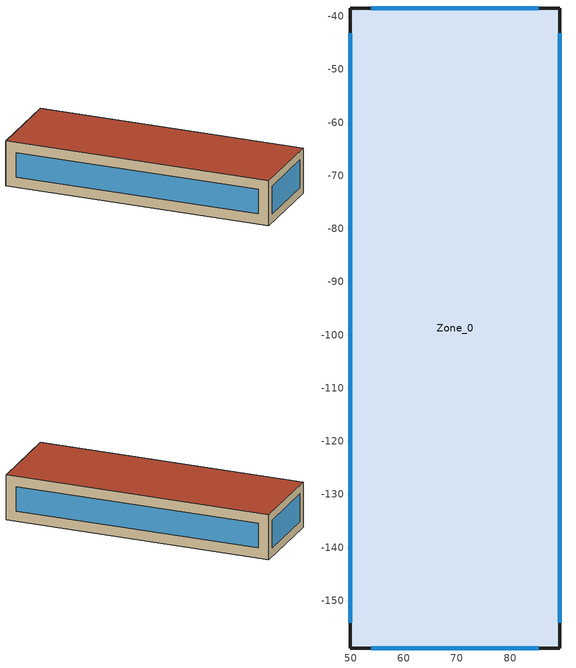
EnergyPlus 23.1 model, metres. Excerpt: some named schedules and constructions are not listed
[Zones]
Zone_0
 floor ground (Zone_0:f4UnderGroundSlabCF): 49.94,-158.91 49.94,-38.44 89.33,-38.44 89.33,-158.91 z0
 wall outside (90.1-2019 Residential CZ 0 Exterior Wall (Mass)): 49.94,-158.91 89.33,-158.91 89.33,-38.44 49.94,-38.44 49.94,-158.91 z0:20.66
 window (90.1-2019 Nonresidential CZ 0 Glazing (Operable)): 53.83,-158.91 85.44,-158.91 / 85.44,-38.44 53.83,-38.44 z3.89:16.77; 89.33,-154.19 89.33,-43.16 / 49.94,-43.16 49.94,-154.19 z4.72:15.93
 roof outside (90.1-2019 Residential CZ 0 Exterior Roof (Mass)): 49.94,-158.91 89.33,-158.91 89.33,-38.44 49.94,-38.44 z20.66
[EnergyManagementSystem:Sensor] Output:Variable Index Key=Environment
Name | Output:Variable
OutdoorTemp | Site Outdoor Air Drybulb Temperature
OutdoorRelHumid | Site Outdoor Air Relative Humidity
[ZoneHVAC:IdealLoadsAirSystem]
Zone_0 Ideal Loads Air: Maximum Heating Supply Air Temperature {C}=35; Minimum Cooling Supply Air Temperature {C}=12; Maximum Heating Supply Air Humidity Ratio {kgWater/kgDryAir}=0.01; Minimum Cooling Supply Air Humidity Ratio {kgWater/kgDryAir}=0.008; Heating Limit=LimitFlowRateAndCapacity; MaximumHeatingAirFlowRate [m3/s]=Autosize; MaximumSensibleHeatingCapacity [W]=Autosize; Cooling Limit=LimitFlowRateAndCapacity; MaximumCoolingAirFlowRate [m3/s]=Autosize; MaximumTotalCoolingCapacity [W]=Autosize; HeatingAvailabilitySchedule=Off; CoolingAvailabilitySchedule=CoolAvail_Zone_0; Dehumidification Control Type=Humidistat; Humidification Control Type=Humidistat; Design Specification Outdoor Air Object=Zone_0MinFreshAir; Demand Controlled Ventilation Type=OccupancySchedule; Outdoor Air Economizer Type=NoEconomizer; Heat Recovery Type=None; SensibleHeatRecoveryEffectiveness=0.7; LatentHeatRecoveryEffectiveness=0.65
[Schedule:Constant]
Off: Value=0
AllOn: Value=1
Zone_0Heating_SP_Sch: HeatingSetpoint=19
Zone_0Cooling_SP_Sch: CoolingSetpoint=26
[Schedule:Day:Hourly]
99ff32ae-1f16-4f90-8053-e07a5db5bced: Fraction, 1, 1, 1, 1, 1, 1, 0.8, 0.6, 0.4, 0.4, 0.4, 0.6, 0.8, 0.6, 0.4, 0.4, 0.6, 0.8, 0.8, 0.8, 0.8, 1, 1, 1
8587422e-7e7f-4d4a-8c01-4c8e5a38c3b1: Fraction, 0, 0, 0, 0, 0, 0, 1, 1, 1, 1, 1, 1, 1, 1, 1, 1, 1, 1, 1, 1, 1, 0, 0, 0
ffbc849f-fb9d-4a54-a57e-25fa7fa70d80: Fraction, 0.1, 0.1, 0.1, 0.1, 0.1, 0.1, 0.5, 1, 0.5, 0.5, 0.5, 1, 1, 0.5, 0.5, 0.5, 1, 1, 1, 1, 0.5, 0.5, 0.5, 0.1
455a12ca-b273-409e-a8c2-b0a68ba993f1: Fraction, 1, 1, 1, 1, 1, 1, 1, 1, 0, 0, 0, 0, 0, 1, 0, 0, 0, 0, 0, 0, 0, 0, 0, 0
1486bbff-a2a1-41b2-af85-ed49b32b3b61: Fraction, 1, 1, 1, 1, 1, 1, 1, 1, 0, 0, 0, 0, 0, 0, 0, 0, 0, 0, 0, 0, 0, 0, 0, 0
486119ac-3fff-443f-af73-eb23576078eb: Fraction, 1, 1, 1, 1, 1, 1, 1, 1, 0, 0, 0, 1, 1, 1, 1, 1, 0, 0, 0, 0, 0, 0, 0, 1
1dded6de-a649-4304-a433-ed26564f2148: Fraction, 1, 1, 1, 1, 1, 1, 1, 1, 0, 0, 0, 0, 0, 0, 0, 0, 0, 0, 0, 0, 0, 0, 0, 1
0b2e082c-10fa-4f36-8bc9-4e08802b379d: Fraction, 1, 1, 1, 1, 1, 1, 1, 1, 0, 0, 0, 0, 1, 1, 1, 0, 0, 0, 0, 0, 0, 0, 0, 0
d201182c-abc8-4a03-9a59-6381fc5b281e: Fraction, 1, 1, 1, 1, 1, 1, 1, 1, 0, 0, 0, 0, 0, 0, 0, 0, 0, 0, 0, 0, 0, 0, 1, 1
8777f3d1-e460-4900-a26b-a1a758f90ac6: Fraction, 1, 1, 1, 1, 1, 1, 1, 0, 0, 0, 0, 0, 1, 1, 1, 1, 0, 0, 0, 0, 0, 0, 0, 1
c73d1236-e5a5-4983-9c9c-a08be246c120: Fraction, 1, 1, 1, 1, 1, 1, 1, 1, 0, 0, 0, 0, 1, 1, 1, 1, 1, 0, 0, 0, 0, 0, 0, 0
a209bd9c-d238-4699-aac1-7faaf8a8ad99: Fraction, 1, 1, 1, 1, 1, 1, 1, 1, 0, 0, 0, 0, 1, 1, 1, 1, 1, 0, 0, 0, 0, 0, 0, 1
403317ee-7102-4b46-bfde-eaeaa39298b5: Fraction, 1, 1, 1, 1, 1, 0, 0, 0, 0, 0, 1, 1, 1, 1, 0, 0, 0, 0, 0, 0, 0, 0, 1, 1
42b6cde1-dc00-46fd-9318-fd9a31ba1779: Fraction, 1, 1, 1, 1, 1, 0, 0, 0, 0, 0, 0, 0, 0, 0, 0, 1, 1, 1, 1, 1, 1, 1, 1, 1
f73f9d83-1434-4184-8fe9-7f8b8e8ef5f1: Fraction, 1, 1, 1, 1, 1, 1, 1, 0, 0, 0, 0, 0, 0, 0, 0, 0, 0, 0, 0, 0, 0, 0, 1, 1
65158c11-a4a6-4ab8-93e1-3110f1f05750: Fraction, 1, 1, 1, 1, 1, 1, 1, 0, 0, 0, 0, 0, 0, 0, 0, 0, 0, 0, 0, 0, 0, 0, 0, 1
0399bd87-d95b-4e06-a1b0-0c04cad8e395: Fraction, 1, 1, 1, 1, 1, 1, 1, 1, 1, 1, 1, 0, 0, 0, 0, 0, 0, 0, 0, 0, 1, 1, 1, 1
89cec8c5-3e75-450c-ad48-1c5d348cc986: Fraction, 1, 1, 1, 1, 1, 1, 0, 0, 0, 0, 0, 0, 0, 0, 0, 0, 0, 0, 0, 0, 0, 1, 1, 1
6a9b3f6e-ff65-4ca0-a422-fce180433dd5: Fraction, 1, 1, 1, 1, 0, 0, 0, 0, 0, 0, 0, 0, 0, 0, 0, 0, 0, 0, 0, 0, 0, 1, 1, 1
22aba922-a600-4fc3-b270-850d64395d03: Fraction, 1, 1, 1, 1, 1, 1, 1, 1, 1, 1, 1, 1, 1, 1, 0, 0, 0, 0, 0, 0, 1, 1, 1, 1
5a2a9f0e-8117-4be1-9f29-f84518db6746: Fraction, 1, 1, 1, 1, 1, 1, 0, 0, 0, 0, 0, 0, 0, 0, 0, 0, 0, 0, 0, 0, 0, 0, 1, 1
429eae82-6feb-4094-90b2-2bfbe1ccedaf: Fraction, 0, 1, 1, 1, 1, 1, 1, 1, 0, 0, 0, 0, 0, 1, 0, 0, 0, 0, 1, 1, 1, 1, 1, 1
4c2ad60a-4448-4b0b-87da-08a53bc41038: Fraction, 1, 1, 1, 1, 1, 1, 0, 0, 0, 0, 0, 0, 1, 1, 0, 0, 1, 1, 1, 1, 1, 1, 1, 1
2a8d85a9-79f1-4f9e-a056-639d75f45d5f: Fraction, 1, 1, 1, 1, 1, 1, 1, 1, 0, 0, 0, 0, 0, 0, 0, 0, 0, 0, 0, 0, 0, 1, 1, 1
cdcf9690-bdcf-4a65-91cd-714d0604eed1: Fraction, 1, 1, 1, 0, 0, 0, 0, 0, 0, 0, 0, 0, 0, 0, 0, 0, 0, 0, 0, 0, 0, 0, 0, 0
7ab945d8-c621-4884-bf3c-8bedc43acf83: Fraction, 1, 1, 1, 1, 1, 1, 1, 1, 0, 0, 0, 0, 1, 1, 1, 1, 0, 0, 0, 0, 0, 0, 0, 0
12b2e997-bbd7-452d-89b8-ef3f7892e221: Fraction, 0, 0, 0, 0, 0, 0, 0, 0, 1, 1, 1, 1, 1, 1, 1, 1, 0, 0, 0, 0, 0, 0, 0, 0
0eb94143-f504-4aad-bd84-1a7ed2e990ea: Fraction, 0, 0, 0, 1, 1, 1, 1, 1, 0, 0, 0, 0, 0, 0, 0, 0, 0, 0, 0, 0, 0, 0, 0, 0
3a31881f-eaee-43d2-801f-d7eb907dd200: Fraction, 0, 0, 0, 1, 1, 1, 1, 1, 0, 0, 0, 0, 0, 1, 1, 1, 0, 0, 0, 0, 0, 0, 0, 0
1a5cf978-e00d-4870-a1fa-8590689730c3: Fraction, 0, 1, 1, 1, 1, 1, 1, 1, 0, 0, 0, 0, 0, 1, 1, 0, 0, 0, 0, 0, 0, 0, 0, 0
c5aadadc-e251-490a-830b-bd9e0c1aa833: Fraction, 0, 0, 0, 0, 1, 1, 1, 1, 0, 0, 0, 0, 0, 0, 0, 0, 0, 0, 0, 0, 0, 0, 0, 0
45dca612-cf8e-4267-a41a-c5ec75acf937: Fraction, 1, 1, 1, 1, 1, 1, 1, 1, 1, 0, 1, 1, 1, 1, 1, 1, 1, 0, 0, 1, 1, 1, 1, 1
aa1c9211-8e0c-4e5b-b7a4-33f80e4af27e: Fraction, 1, 1, 1, 1, 1, 1, 1, 1, 0, 0, 0, 1, 1, 1, 1, 1, 0, 1, 1, 1, 1, 1, 1, 1
bba146b0-0020-4cf5-8d6d-a4c35e68e596: Fraction, 0, 1, 1, 1, 1, 1, 1, 1, 0, 0, 0, 0, 1, 1, 1, 0, 0, 0, 0, 0, 0, 0, 0, 0
16834975-ff8d-434e-a0d5-3c3bf7c65e79: Fraction, 0, 0, 0, 0, 0, 0, 0, 0, 0, 0, 0, 0, 1, 0, 0, 0, 0, 0, 0, 0, 0, 0, 0, 0
749ae66b-015d-4a05-ab02-0a04da3b4b2a: Fraction, 0, 1, 1, 1, 1, 1, 1, 1, 0, 0, 0, 0, 0, 0, 0, 0, 0, 0, 0, 0, 0, 0, 0, 0
f789d73d-c1e6-4e41-9bc0-4c0efd23b9b3: Fraction, 0, 1, 0, 0, 1, 0, 0, 0, 0, 0, 0, 1, 1, 1, 1, 1, 1, 0, 0, 0, 0, 0, 0, 0
a32c6344-6100-43a9-bc14-ab83def51f1c: Fraction, 0, 0, 0, 0, 0, 0, 0, 0, 0, 0, 0, 0, 1, 0, 1, 0, 0, 0, 0, 0, 0, 0, 0, 0
c332fc25-7dbe-4442-a12c-ebeaae660a4d: Fraction, 0, 0, 0, 0, 0, 0, 0, 0, 0, 0, 0, 1, 0, 0, 1, 1, 0, 0, 0, 0, 0, 0, 0, 1
aafd0254-5afa-499a-b91a-3c4889c00722: Fraction, 0, 0, 0, 1, 1, 1, 1, 1, 0, 0, 0, 1, 1, 1, 1, 0, 0, 0, 0, 0, 0, 1, 1, 0
d5e35c0a-9c6c-4af9-a8d8-b365ef6ee808: Fraction, 0, 1, 1, 1, 1, 1, 1, 1, 0, 0, 0, 1, 1, 1, 1, 1, 0, 0, 1, 0, 0, 1, 1, 1
ea253728-1563-43f4-805a-f45b46851da1: Fraction, 1, 1, 1, 1, 1, 1, 1, 1, 0, 0, 0, 1, 1, 1, 1, 0, 0, 0, 0, 1, 0, 0, 1, 1
ce68d8e4-c303-48a4-8763-41c211cb283f: Fraction, 1, 1, 1, 1, 1, 1, 1, 1, 1, 1, 0, 0, 0, 0, 0, 0, 0, 0, 0, 1, 1, 1, 1, 1
b0476874-0e90-4e57-9388-002afc5962a4: Fraction, 1, 1, 1, 1, 1, 1, 1, 1, 0, 0, 0, 1, 1, 1, 1, 1, 1, 0, 1, 1, 1, 1, 1, 1
813219a7-9caa-45cf-93b8-d479f63ae0c2: Fraction, 1, 1, 0, 0, 1, 1, 0, 0, 0, 0, 0, 1, 0, 0, 1, 1, 0, 0, 0, 0, 0, 0, 0, 0
3b7e6235-ba43-4b8b-8a58-931c01783729: Fraction, 0, 1, 1, 0, 1, 1, 0, 0, 0, 0, 0, 1, 1, 1, 1, 1, 1, 0, 0, 0, 0, 0, 0, 0
afb30007-6e6b-4c29-8f43-837c831a1051: Fraction, 0, 0, 0, 0, 1, 1, 1, 1, 0, 0, 0, 1, 1, 1, 1, 1, 0, 0, 0, 0, 0, 0, 0, 0
a4cda32d-0b35-435a-8da5-f28bb0a37167: Fraction, 1, 1, 1, 1, 1, 1, 1, 1, 0, 0, 0, 1, 1, 1, 1, 1, 0, 0, 0, 0, 0, 0, 0, 0
1806d374-6bc7-4be4-b3df-fa8382e49afc: Fraction, 0, 0, 1, 1, 1, 1, 1, 0, 0, 0, 0, 1, 1, 1, 1, 1, 1, 0, 0, 0, 0, 0, 0, 0
7270ddf1-994e-49a8-94df-86359882dbcb: Fraction, 0, 0, 0, 0, 0, 0, 0, 0, 0, 0, 0, 0, 0, 1, 0, 0, 0, 0, 0, 0, 0, 0, 0, 0
3e9ef5b9-4875-41e3-a0ed-7ca5374d2ced: Fraction, 0, 0, 0, 0, 0, 0, 0, 0, 0, 0, 0, 1, 1, 1, 0, 0, 0, 0, 0, 0, 0, 0, 0, 0
53d33088-06bd-4359-a077-51a82977b0bd: Fraction, 0, 0, 0, 0, 0, 0, 0, 0, 0, 0, 0, 0, 1, 1, 1, 1, 0, 0, 0, 0, 0, 0, 0, 0
c6418ecf-1f22-4a82-9d7a-532c6ee44f31: Fraction, 0, 0, 0, 1, 1, 1, 1, 1, 0, 0, 0, 1, 1, 1, 1, 1, 0, 0, 0, 0, 0, 0, 0, 0
1bceac32-931f-4bd2-a64a-67640ab8a1df: Fraction, 1, 1, 1, 0, 1, 1, 1, 1, 0, 0, 0, 1, 1, 1, 1, 1, 1, 0, 0, 0, 0, 0, 0, 1
07d43600-5b58-46be-ac3f-97d20ce2e2eb: Fraction, 1, 1, 1, 1, 1, 1, 1, 1, 0, 0, 0, 1, 1, 1, 1, 1, 1, 0, 0, 0, 0, 0, 0, 1
fb5641dc-422a-4a9e-8f65-59b7bb1d7dad: Fraction, 1, 1, 1, 1, 0, 0, 0, 1, 0, 0, 1, 1, 1, 1, 1, 1, 1, 0, 0, 0, 0, 0, 0, 0
9fe80c32-bd1e-4f6a-aa0a-a9900c6db29e: Fraction, 1, 1, 1, 1, 0, 0, 0, 0, 0, 0, 0, 1, 1, 1, 1, 1, 1, 0, 0, 0, 0, 0, 0, 0
eb82fef8-ab18-43f1-850d-3a18412114e3: Fraction, 0, 0, 0, 0, 0, 0, 0, 0, 0, 0, 0, 1, 1, 1, 1, 1, 0, 0, 0, 0, 0, 1, 1, 1
f8ffc409-04db-4e73-abf6-4c579c92d73b: Fraction, 1, 1, 1, 1, 1, 1, 1, 1, 1, 1, 0, 0, 0, 0, 1, 1, 0, 0, 0, 1, 1, 0, 1, 0
395a1591-79c4-469d-b150-7101348bcd50: Fraction, 0, 1, 1, 1, 1, 1, 1, 1, 1, 1, 1, 1, 0, 1, 0, 1, 1, 1, 1, 1, 1, 1, 1, 1
a155ecd2-976d-479c-aaa3-e88ba5775e4b: Fraction, 1, 1, 1, 1, 1, 1, 1, 1, 0, 0, 0, 1, 0, 1, 1, 0, 0, 0, 0, 1, 0, 1, 1, 1
30ca7b3f-21cd-4d22-9e2e-1aa615cc2f2a: Fraction, 1, 1, 1, 1, 1, 1, 1, 1, 0, 0, 0, 1, 1, 1, 1, 1, 1, 1, 0, 0, 0, 0, 0, 0
99c22751-b6ed-471f-b4d1-e56486058850: Fraction, 1, 0, 1, 1, 1, 0, 1, 1, 0, 0, 0, 1, 1, 1, 1, 1, 1, 0, 0, 0, 0, 0, 0, 0
0f7f47eb-8936-4997-bb23-c76014389def: Fraction, 0, 0, 0, 0, 0, 1, 1, 0, 0, 0, 0, 0, 1, 1, 1, 1, 0, 0, 0, 0, 1, 1, 1, 0
68f7d3e5-84fe-4fb4-99e8-07e4406cc713: Fraction, 0, 1, 0, 1, 1, 1, 1, 1, 0, 0, 0, 1, 1, 1, 1, 1, 1, 0, 0, 0, 0, 0, 0, 0
2b695f84-c827-47c3-a303-24a876ca6a59: Fraction, 0, 1, 1, 1, 1, 1, 0, 1, 0, 0, 0, 1, 1, 1, 1, 1, 1, 1, 0, 0, 0, 0, 0, 0
d8413259-6fdb-4e6d-8bac-9a02a7210625: Fraction, 0, 0, 0, 1, 1, 1, 1, 1, 0, 0, 0, 1, 1, 1, 1, 1, 1, 1, 0, 0, 0, 0, 0, 0
8017fb82-ac22-4127-ae0f-9baef5d23585: Fraction, 0, 0, 0, 0, 1, 1, 1, 1, 0, 0, 0, 1, 1, 1, 1, 1, 1, 1, 0, 0, 0, 0, 0, 0
1ccc28c2-4f75-4c4d-bf28-971b774cd19c: Fraction, 0, 0, 1, 1, 1, 1, 1, 1, 0, 0, 0, 1, 1, 1, 1, 1, 0, 1, 1, 1, 0, 1, 1, 1
4e0ed08a-a1a3-4077-9542-8381a7c0bdf1: Fraction, 0, 0, 0, 0, 1, 1, 1, 1, 0, 0, 1, 1, 1, 1, 1, 1, 1, 0, 0, 0, 0, 0, 0, 0
735353e9-29e6-4fce-9bbf-82930069a615: Fraction, 0, 0, 0, 0, 0, 1, 0, 0, 0, 1, 1, 1, 1, 1, 1, 1, 1, 1, 0, 0, 0, 0, 0, 0
77d68afb-b2c6-4520-bf2f-befdf5871c56: Fraction, 0, 0, 0, 1, 1, 1, 1, 0, 0, 0, 0, 1, 1, 1, 1, 1, 1, 1, 0, 0, 0, 0, 0, 0
8452156b-860f-41c4-a68e-2707e33a86de: Fraction, 1, 1, 1, 0, 1, 0, 1, 1, 0, 0, 0, 0, 1, 1, 1, 1, 1, 0, 0, 0, 0, 0, 0, 0
62928a6a-3e8f-4fc5-8a4c-7e3932a33e17: Fraction, 0, 0, 1, 1, 1, 1, 1, 1, 0, 1, 1, 1, 1, 1, 0, 1, 0, 0, 0, 1, 0, 0, 1, 1
75077a19-d8b9-4a07-beab-b37a90b0ee29: Fraction, 1, 1, 1, 1, 1, 1, 0, 1, 0, 1, 1, 1, 1, 1, 1, 1, 1, 1, 0, 0, 0, 0, 0, 0
19f0f669-dd22-4973-921d-d20c400f3a7d: Fraction, 0, 1, 1, 1, 1, 1, 0, 1, 0, 0, 0, 1, 1, 1, 0, 0, 0, 0, 0, 0, 0, 0, 0, 1
4edcb27d-4e63-4348-8a4b-4b29ec40e2b4: Fraction, 1, 1, 1, 1, 1, 1, 1, 1, 0, 1, 1, 1, 1, 1, 1, 0, 1, 0, 0, 1, 1, 1, 1, 1
d6228277-dc3f-481c-951f-d7543bcd26d0: Fraction, 1, 1, 1, 1, 1, 1, 1, 0, 0, 0, 0, 0, 1, 1, 1, 1, 0, 0, 0, 0, 0, 0, 1, 0
98575a93-3646-43b5-8416-71702d5b6422: Fraction, 0, 0, 1, 1, 1, 1, 1, 1, 0, 1, 1, 1, 1, 1, 1, 1, 1, 1, 1, 0, 0, 0, 0, 0
137e5cf2-aff4-421d-b80b-1c86551ed4f3: Fraction, 1, 1, 1, 1, 1, 1, 1, 1, 0, 0, 1, 1, 1, 0, 0, 0, 0, 0, 0, 1, 0, 1, 1, 1
00381f62-f6ed-4470-a2a0-83d08f4978df: Fraction, 1, 1, 1, 1, 1, 1, 1, 1, 0, 0, 0, 1, 1, 1, 1, 1, 0, 0, 0, 0, 0, 1, 1, 1
67c4298b-1a3b-4959-86cf-9e342bf89127: Fraction, 1, 1, 1, 1, 1, 1, 1, 1, 0, 1, 1, 0, 1, 1, 1, 0, 0, 0, 0, 1, 1, 1, 1, 1
fa0c426f-ba7d-43cc-90c2-0a39cd295ee5: Fraction, 1, 1, 1, 1, 1, 1, 1, 1, 0, 0, 1, 1, 1, 1, 1, 1, 1, 1, 0, 0, 0, 0, 0, 0
0b0031e1-0ec9-4073-b891-f8db40de0e10: Fraction, 0, 1, 1, 0, 1, 1, 1, 1, 0, 1, 1, 1, 1, 1, 1, 1, 0, 1, 1, 1, 1, 1, 1, 1
7a259310-85ef-45eb-b1be-9c0fe11d1c95: Fraction, 1, 1, 0, 1, 1, 1, 1, 1, 0, 0, 1, 1, 1, 0, 0, 0, 1, 1, 0, 1, 1, 1, 1, 1
a38a1d0c-8c1c-43ba-900d-d532b59c2886: Fraction, 1, 1, 1, 1, 1, 1, 1, 1, 0, 0, 1, 1, 1, 1, 1, 0, 1, 1, 1, 1, 1, 1, 1, 1
d43e7b09-d9c5-40f8-9a0c-622950cc8731: Fraction, 1, 1, 1, 1, 1, 1, 1, 1, 1, 0, 1, 1, 1, 1, 1, 0, 1, 0, 0, 1, 1, 1, 1, 1
5e5f1a80-0a24-479a-af57-1a0865b45a73: Fraction, 1, 1, 1, 1, 1, 1, 1, 1, 1, 1, 1, 1, 1, 1, 0, 0, 0, 0, 0, 0, 0, 1, 1, 1
b1307bf5-0488-4447-b02a-f42b5771dde9: Fraction, 1, 1, 1, 1, 0, 0, 0, 0, 0, 0, 1, 1, 1, 1, 1, 1, 1, 0, 0, 0, 0, 0, 0, 0
59eb8b70-c920-4436-8779-8247dd836b5a: Fraction, 0, 1, 1, 1, 1, 1, 1, 1, 0, 0, 0, 1, 1, 1, 1, 1, 1, 1, 0, 0, 0, 0, 0, 0
c3a29fa8-8d84-4a57-bc82-e13a3d18c48d: Fraction, 0, 1, 0, 0, 1, 0, 1, 0, 0, 0, 1, 1, 1, 1, 1, 1, 1, 0, 0, 0, 0, 0, 0, 0
71215e0b-da4b-4ebc-8a6c-10c634a4beb0: Fraction, 0, 1, 1, 1, 1, 1, 1, 1, 0, 1, 1, 1, 1, 1, 1, 1, 1, 1, 0, 0, 0, 0, 0, 0
ffa033b8-a440-4b02-bb61-343ca4e983ba: Fraction, 0, 0, 0, 0, 1, 0, 0, 0, 0, 1, 1, 1, 1, 1, 1, 1, 1, 1, 1, 0, 0, 0, 0, 0
83c5c758-6b4f-4ea6-8ec5-72539c6141b7: Fraction, 0, 0, 0, 0, 1, 1, 0, 1, 0, 0, 1, 1, 0, 1, 1, 1, 1, 1, 1, 1, 1, 1, 1, 1
7044c42f-10df-4d5a-9426-687b5067c90e: Fraction, 1, 1, 1, 1, 1, 1, 1, 1, 0, 0, 0, 1, 1, 1, 1, 1, 1, 0, 0, 0, 0, 0, 0, 0
7f311a73-5486-4fbc-8d01-cee5ec9999ca: Fraction, 0, 1, 1, 1, 1, 1, 1, 1, 0, 0, 1, 1, 1, 0, 0, 0, 0, 0, 0, 0, 0, 0, 0, 1
f28e27bf-ca9f-4e26-bd48-1d6524e305b4: Fraction, 1, 1, 1, 1, 1, 1, 1, 1, 0, 0, 1, 1, 1, 1, 1, 1, 1, 0, 1, 0, 0, 0, 0, 0
c2b3cf4f-7c48-4fc3-8f09-ab3fce7eb338: Fraction, 0, 0, 0, 0, 1, 1, 0, 0, 0, 0, 1, 1, 0, 0, 0, 1, 1, 0, 0, 1, 1, 1, 1, 1
0940fd68-948b-45d8-b383-3599fbfa8819: Fraction, 1, 1, 1, 1, 1, 1, 1, 1, 0, 0, 0, 1, 1, 1, 1, 0, 0, 1, 1, 1, 1, 1, 1, 1
35a1ebe7-355d-40b5-916d-b91991b15638: Fraction, 1, 1, 1, 1, 1, 1, 1, 1, 0, 0, 0, 1, 1, 1, 1, 0, 1, 1, 0, 0, 0, 0, 0, 0
c3201911-dfa7-403e-a48d-650a39e329b6: Fraction, 0, 0, 0, 0, 1, 0, 0, 0, 0, 1, 0, 1, 1, 1, 0, 1, 1, 1, 1, 1, 1, 1, 1, 1
eb387a05-500b-4067-84ca-ec3d8808dfa7: Fraction, 1, 1, 1, 1, 1, 1, 1, 1, 1, 0, 0, 1, 1, 1, 1, 1, 0, 0, 0, 0, 0, 0, 0, 0
adeba3d6-bb6b-4bc8-9925-a2c669ee9947: Fraction, 1, 1, 1, 1, 1, 1, 1, 1, 0, 1, 1, 1, 1, 1, 1, 0, 0, 0, 0, 0, 0, 0, 0, 0
9e58cfcb-e567-49b5-a187-8cad63b2ce4b: Fraction, 1, 1, 1, 0, 1, 1, 0, 1, 0, 0, 0, 1, 1, 1, 0, 0, 0, 0, 0, 0, 0, 0, 0, 0
377c038e-24f1-439c-b9f3-25188c3590b5: Fraction, 0, 0, 0, 0, 0, 0, 0, 0, 1, 1, 1, 1, 1, 1, 1, 1, 1, 1, 1, 0, 0, 0, 0, 0
dc4c5343-8e69-4662-bd4c-df61ab238412: Fraction, 0, 0, 0, 0, 1, 0, 1, 1, 1, 1, 1, 1, 1, 1, 1, 1, 1, 1, 0, 0, 0, 0, 0, 0
3e799a07-13d9-40b7-b1c2-f55a659da96e: Fraction, 0, 0, 0, 0, 0, 1, 1, 1, 1, 1, 1, 1, 1, 1, 1, 1, 1, 1, 1, 0, 0, 0, 0, 0
415ee87f-372d-4caf-9263-2cc303ba41ec: Fraction, 0, 0, 0, 0, 1, 0, 1, 0, 0, 1, 1, 1, 1, 1, 1, 1, 1, 1, 1, 0, 0, 0, 0, 0
723c6336-d5db-4c3f-869d-daf991459667: Fraction, 0, 0, 0, 0, 1, 1, 1, 1, 0, 1, 1, 1, 1, 1, 1, 1, 1, 1, 1, 0, 0, 0, 0, 0
454d97e8-7c56-41c7-8a02-69bab4fcaa23: Fraction, 0, 0, 0, 0, 0, 0, 0, 0, 1, 1, 1, 1, 1, 1, 0, 0, 0, 0, 0, 1, 0, 0, 0, 0
1cf5056c-e220-47f0-b5ed-80bf1f12c1c0: Fraction, 0, 1, 0, 0, 1, 0, 1, 1, 0, 1, 1, 1, 1, 0, 1, 0, 0, 0, 0, 0, 0, 0, 0, 1
b4a860e5-1cd5-4a9b-8841-26dc125cd262: Fraction, 1, 0, 1, 1, 1, 1, 1, 0, 0, 1, 1, 1, 0, 0, 1, 1, 1, 0, 0, 0, 0, 0, 0, 0
cc8e0ce8-b00b-4163-a5e3-5fd762ce27a9: Fraction, 1, 1, 0, 1, 1, 1, 1, 1, 0, 1, 1, 1, 1, 1, 1, 0, 0, 0, 0, 0, 0, 0, 0, 0
4cf91c81-5f1d-47b4-b686-28c13a2a6af5: Fraction, 0, 1, 1, 1, 1, 1, 1, 1, 0, 1, 1, 1, 0, 1, 1, 1, 0, 1, 0, 1, 1, 0, 1, 0
3e51ecb0-56f7-4cd8-b2a3-a7c2970129ef: Fraction, 1, 1, 1, 1, 1, 1, 1, 1, 0, 0, 0, 0, 1, 0, 0, 0, 0, 0, 0, 0, 0, 0, 1, 0
02ec7154-1059-4e9f-b11d-e8ea6f709b38: Fraction, 1, 1, 0, 1, 1, 1, 1, 1, 0, 1, 1, 1, 1, 1, 1, 1, 1, 1, 0, 0, 0, 0, 0, 0
a31e29cc-bd67-441c-8068-832d688f97c0: Fraction, 0, 0, 0, 0, 0, 0, 0, 0, 0, 1, 1, 0, 0, 1, 1, 0, 0, 0, 0, 0, 0, 1, 1, 1
4ca90fc5-d80e-4c35-9a55-79009780fd5f: Fraction, 1, 1, 1, 1, 1, 1, 0, 0, 0, 0, 1, 1, 1, 1, 1, 1, 1, 1, 0, 0, 0, 0, 0, 0
1fb692b5-a586-4676-98db-8f9d8f1acc78: Fraction, 0, 0, 0, 0, 0, 0, 0, 0, 0, 0, 1, 1, 1, 1, 1, 1, 1, 1, 0, 0, 0, 0, 0, 0
5d51e478-521f-45dd-825b-36a468007569: Fraction, 0, 0, 0, 1, 1, 1, 0, 0, 0, 0, 0, 0, 1, 1, 0, 0, 1, 1, 0, 0, 0, 1, 1, 1
39056bcf-82ad-4f20-a75e-9d1559321378: Fraction, 1, 1, 1, 1, 1, 1, 1, 1, 0, 1, 1, 1, 0, 0, 0, 0, 0, 0, 0, 0, 0, 0, 0, 1
e758690c-228e-4b9e-8a2c-5955f28a96fa: Fraction, 1, 1, 1, 1, 1, 1, 1, 1, 1, 0, 0, 0, 1, 1, 1, 1, 0, 0, 0, 0, 0, 0, 1, 1
9184df1f-d0a3-4e96-bb2c-6c06a14dc375: Fraction, 1, 1, 1, 1, 1, 1, 1, 1, 0, 0, 1, 1, 1, 1, 1, 1, 1, 0, 0, 0, 0, 0, 0, 0
c3667284-4fbf-47a5-a204-7ea3d29a0596: Fraction, 1, 1, 1, 1, 1, 1, 1, 1, 0, 0, 1, 1, 1, 1, 0, 0, 1, 1, 1, 1, 1, 1, 1, 1
cb503933-631a-4209-9d9c-f9e527b468b8: Fraction, 1, 1, 1, 1, 1, 1, 1, 1, 0, 0, 1, 1, 1, 1, 0, 0, 0, 1, 1, 1, 1, 1, 1, 1
a1172f24-f290-47cc-baf0-27d81389651f: Fraction, 0, 0, 0, 0, 1, 1, 1, 1, 0, 0, 0, 0, 0, 0, 0, 0, 0, 0, 0, 0, 0, 0, 1, 1
a254f2ea-ad1b-4805-8d2a-07f1b8ce629f: Fraction, 1, 1, 1, 1, 1, 1, 1, 1, 1, 1, 1, 1, 1, 1, 1, 1, 1, 1, 1, 0, 0, 0, 0, 0
0dd2c8a8-209a-44cc-b413-c714521f74a6: Fraction, 0, 0, 0, 0, 0, 0, 0, 0, 0, 0, 1, 1, 1, 1, 1, 0, 0, 0, 0, 0, 0, 1, 1, 1
f4469199-cf15-4756-9a0a-e5e5650d0dd2: Fraction, 1, 1, 1, 1, 1, 1, 1, 1, 1, 0, 0, 0, 1, 1, 1, 1, 1, 0, 0, 0, 0, 0, 0, 0
d1c59372-1344-4163-8689-6e3a6ec75c17: Fraction, 0, 1, 0, 0, 0, 1, 1, 1, 0, 0, 1, 1, 1, 0, 0, 0, 0, 0, 0, 0, 0, 0, 0, 0
e9eb0222-ea51-4018-8b71-1dc3751243a1: Fraction, 1, 1, 1, 1, 1, 1, 1, 1, 1, 0, 0, 0, 0, 0, 0, 0, 1, 1, 0, 0, 0, 0, 0, 0
14cc5e00-7c07-44d5-92c0-0de0a040bab2: Fraction, 0, 0, 0, 1, 1, 0, 0, 0, 0, 1, 1, 1, 0, 0, 0, 0, 0, 0, 0, 0, 0, 0, 0, 0
27fce83e-c8b9-457e-bb2a-8bbef23a9756: Fraction, 0, 0, 0, 0, 0, 0, 0, 0, 0, 1, 1, 1, 0, 0, 0, 0, 0, 0, 0, 0, 1, 1, 1, 1
45a9de25-0738-4919-bb3e-367206b723e9: Fraction, 1, 1, 1, 1, 1, 1, 1, 1, 0, 0, 1, 1, 1, 1, 1, 1, 1, 1, 1, 0, 0, 0, 0, 0
ce8e6434-effc-4357-ba36-4ee97a83ca42: Fraction, 0, 1, 1, 1, 1, 1, 0, 0, 0, 1, 1, 1, 1, 1, 1, 1, 1, 0, 0, 0, 0, 0, 0, 0
40e42c15-99f2-4060-8c0c-8278bfe7199a: Fraction, 0, 1, 1, 1, 1, 1, 1, 1, 1, 0, 0, 1, 1, 1, 1, 1, 0, 0, 0, 0, 0, 0, 0, 0
aa637ade-aa52-4fea-9c3c-c731ab015d10: Fraction, 0, 0, 0, 0, 0, 0, 0, 0, 0, 0, 0, 0, 1, 1, 1, 1, 0, 0, 0, 0, 0, 0, 0, 1
facd0bf3-62bd-4342-904f-d5e65307d4d2: Fraction, 0, 0, 0, 0, 0, 0, 0, 0, 0, 0, 0, 0, 1, 1, 1, 1, 1, 1, 0, 0, 0, 0, 0, 0
c50c4877-eb73-43ca-b769-468d40f082ec: Fraction, 0, 0, 1, 1, 1, 1, 1, 1, 0, 0, 0, 0, 0, 0, 0, 0, 0, 0, 0, 0, 0, 0, 0, 0
52fc2652-557d-4a91-bf5b-df27804ed779: Fraction, 0, 0, 0, 0, 0, 0, 0, 0, 0, 0, 0, 0, 0, 0, 0, 0, 0, 0, 0, 0, 0, 0, 1, 1
164d280a-bfb5-4eaf-a700-ea509c03e461: Fraction, 0, 0, 0, 1, 1, 1, 1, 1, 1, 0, 0, 0, 0, 0, 0, 0, 1, 0, 0, 0, 0, 0, 0, 0
64aab013-ff79-4efb-b456-4ef31240be2c: Fraction, 0, 0, 0, 1, 1, 1, 1, 1, 0, 0, 1, 1, 1, 1, 1, 1, 1, 0, 0, 0, 0, 0, 0, 0
00fbf47d-161f-4ff3-a61a-2f6f9d8317df: Fraction, 0, 1, 1, 1, 1, 1, 1, 0, 0, 0, 1, 1, 1, 1, 1, 1, 1, 1, 0, 0, 0, 0, 0, 0
02a1d25e-c4a2-4cc1-aff8-66c2a625b93d: Fraction, 0, 0, 0, 0, 0, 0, 0, 0, 0, 1, 1, 1, 1, 1, 1, 1, 0, 0, 0, 0, 0, 0, 0, 0
4ce092c1-b926-4bc9-b97e-7e95aff3a5ac: Fraction, 0, 1, 1, 1, 1, 1, 1, 1, 1, 1, 1, 0, 1, 1, 1, 1, 1, 1, 0, 0, 0, 0, 0, 0
4cede739-aefa-483c-a8c3-85b6eb33c21e: Fraction, 0, 1, 0, 1, 0, 0, 0, 1, 0, 0, 1, 1, 1, 1, 1, 1, 1, 1, 1, 0, 1, 1, 0, 0
c561b0a0-0b29-4fb7-8041-bce2c6dfe161: Fraction, 0, 0, 0, 0, 0, 0, 0, 0, 0, 0, 1, 1, 1, 1, 1, 1, 1, 1, 1, 1, 0, 0, 0, 0
5ee8cce2-e910-49ea-ac2f-6abf00116c65: Fraction, 0, 0, 0, 0, 0, 0, 0, 0, 1, 1, 1, 1, 1, 1, 1, 1, 1, 0, 0, 0, 0, 0, 0, 0
5c9642b5-7c08-49fc-b7b2-6adfbd386f2b: Fraction, 0, 0, 0, 0, 0, 0, 0, 0, 0, 0, 1, 0, 0, 1, 1, 1, 1, 1, 1, 0, 0, 0, 0, 0
8c1af040-6377-4941-96b1-ccc60d084671: Fraction, 0, 0, 0, 1, 1, 0, 0, 0, 0, 1, 1, 1, 1, 0, 0, 0, 0, 0, 0, 0, 0, 0, 1, 0
4b5c17d0-f038-4872-974f-aab651590fe6: Fraction, 0, 1, 1, 1, 1, 0, 1, 1, 0, 0, 0, 0, 1, 1, 1, 1, 1, 1, 1, 0, 0, 0, 0, 0
6ff59d5a-f598-4091-8999-a03ae9021c2f: Fraction, 0, 1, 0, 0, 1, 0, 1, 0, 0, 1, 1, 1, 1, 1, 1, 1, 1, 1, 1, 1, 0, 0, 0, 0
27856b23-4a00-49b5-91f9-6940ac61f1ee: Fraction, 0, 0, 0, 0, 0, 0, 0, 0, 0, 1, 1, 1, 1, 1, 1, 1, 1, 1, 1, 1, 1, 0, 0, 0
08a6b3db-3651-4a2f-9971-dccf6055bc21: Fraction, 0, 0, 0, 0, 0, 0, 0, 0, 1, 1, 1, 1, 1, 1, 1, 1, 1, 1, 1, 1, 1, 0, 0, 0
e5b3732c-ee25-4961-b584-38a6e30a3ab9: Fraction, 0, 0, 0, 0, 0, 0, 0, 1, 0, 1, 0, 0, 1, 1, 1, 0, 0, 1, 0, 0, 0, 0, 0, 0
c9af5300-4fe7-4087-914b-198d51e86c03: Fraction, 0, 0, 0, 1, 1, 1, 1, 0, 0, 0, 0, 1, 1, 1, 1, 1, 1, 0, 0, 0, 0, 0, 0, 0
7f3047f1-14d9-4339-b430-1e97ed8430b6: Fraction, 0, 1, 0, 0, 0, 0, 0, 0, 0, 1, 1, 1, 1, 1, 1, 1, 1, 1, 1, 0, 1, 0, 0, 0
e01d45b9-1a70-46e3-b1b2-f26dceca3281: Fraction, 0, 0, 0, 0, 0, 0, 0, 0, 0, 0, 0, 1, 1, 1, 1, 1, 1, 0, 1, 1, 1, 1, 1, 0
54d4642c-24c5-4f88-9160-9372a761e7c6: Fraction, 0, 1, 1, 0, 1, 0, 0, 1, 0, 0, 0, 1, 1, 1, 0, 0, 1, 0, 0, 1, 1, 1, 1, 0
564fea95-b599-4806-bcf1-fcf795ca9ffa: Fraction, 1, 1, 1, 1, 1, 1, 1, 1, 0, 0, 0, 1, 1, 1, 1, 1, 1, 1, 0, 0, 0, 0, 1, 1
74e9717b-b975-4e8d-887e-b098fb571008: Fraction, 0, 1, 0, 0, 1, 1, 1, 1, 0, 0, 1, 1, 1, 0, 0, 0, 0, 1, 0, 1, 1, 0, 1, 1
d60f2bb1-a1bb-49db-9f0b-7c75e1b9e7c2: Fraction, 1, 1, 1, 1, 0, 0, 0, 0, 0, 0, 0, 1, 1, 0, 1, 1, 1, 1, 1, 0, 0, 0, 0, 0
a5a025e7-ee43-4626-90ac-747019988915: Fraction, 0, 0, 0, 0, 1, 1, 1, 1, 1, 0, 1, 1, 1, 0, 1, 1, 1, 0, 0, 0, 0, 0, 0, 0
c4cf664f-2714-4304-9ac5-f46be3f16196: Fraction, 0, 1, 1, 1, 1, 1, 1, 1, 0, 0, 0, 1, 1, 1, 1, 1, 0, 0, 0, 0, 0, 0, 0, 0
02b9c874-c3c0-4ee6-9a1f-e6044483166b: Fraction, 0, 0, 0, 0, 0, 0, 0, 0, 0, 0, 0, 1, 1, 0, 1, 1, 1, 1, 0, 0, 0, 0, 0, 0
f1559696-c15e-4ced-aca3-3d9b50dc334e: Fraction, 0, 0, 0, 0, 0, 0, 0, 0, 0, 1, 0, 1, 1, 1, 1, 1, 1, 1, 0, 0, 0, 0, 0, 0
4f42a8cc-95a2-4ba0-87f0-761b840f8316: Fraction, 0, 0, 0, 0, 0, 0, 0, 0, 0, 0, 1, 1, 1, 0, 1, 1, 1, 1, 0, 0, 0, 0, 0, 0
a2fbd7ca-7b10-43ac-83f9-0014e6e703f8: Fraction, 0, 0, 0, 0, 0, 0, 1, 1, 1, 0, 1, 0, 0, 0, 0, 0, 0, 0, 0, 1, 0, 0, 0, 0
cfc456e8-27ec-47d8-ac1d-3ce9fc256217: Fraction, 1, 0, 0, 0, 1, 0, 0, 0, 0, 0, 1, 1, 0, 1, 1, 1, 1, 0, 0, 0, 0, 0, 0, 0
43bb2f32-4022-46ec-a369-712580e3148c: Fraction, 0, 0, 0, 0, 0, 0, 0, 0, 0, 1, 1, 1, 0, 0, 1, 1, 1, 1, 0, 0, 0, 0, 0, 0
7d8238c8-0b0c-410e-96b1-dec9e724a1d4: Fraction, 0, 0, 0, 0, 0, 0, 0, 0, 0, 1, 1, 1, 1, 1, 1, 1, 1, 1, 1, 0, 0, 0, 0, 0
63e50bac-70b9-4dba-9d10-3e0110cfc533: Fraction, 0, 0, 0, 0, 0, 0, 0, 0, 0, 1, 1, 1, 0, 0, 1, 1, 1, 0, 0, 0, 0, 0, 0, 0
6a42270a-d939-4f0a-969e-c1d590fa2631: Fraction, 0, 0, 0, 0, 1, 0, 0, 0, 0, 0, 1, 1, 1, 1, 1, 1, 1, 1, 0, 0, 0, 0, 1, 0
e7da29f1-61ca-4a75-8fe3-cbf76d4c18ba: Fraction, 0, 1, 1, 1, 1, 1, 1, 0, 0, 0, 1, 1, 1, 0, 0, 0, 0, 0, 1, 1, 1, 1, 1, 1
7b45474c-21e7-4676-ab9a-5eb4acad8285: Fraction, 1, 1, 1, 1, 1, 1, 0, 0, 0, 0, 1, 1, 1, 0, 1, 1, 1, 1, 0, 0, 0, 0, 0, 0
7807bcc1-5fdc-41cf-8bb6-e4b2c57eb8e3: Fraction, 0, 1, 1, 1, 1, 1, 1, 1, 0, 0, 0, 0, 0, 0, 1, 1, 0, 0, 0, 0, 0, 0, 0, 0
f9e3af22-28ca-4853-b738-3b07e05b6497: Fraction, 1, 0, 1, 1, 1, 1, 1, 1, 0, 0, 1, 1, 1, 1, 1, 1, 1, 1, 1, 1, 1, 1, 1, 1
a7d553f7-a75c-4b67-b69f-ceba7183b382: Fraction, 1, 1, 1, 1, 1, 1, 1, 1, 1, 1, 0, 0, 1, 0, 0, 0, 0, 0, 0, 0, 0, 0, 0, 1
b890058d-5a14-418c-b88d-0cf36c9f3dda: Fraction, 1, 1, 1, 1, 1, 1, 1, 1, 0, 0, 0, 0, 0, 0, 1, 1, 0, 0, 0, 0, 1, 0, 0, 1
2933ea28-f006-407b-962e-138419a7d50c: Fraction, 1, 1, 1, 1, 1, 1, 1, 1, 0, 0, 0, 0, 0, 0, 1, 1, 0, 0, 0, 0, 0, 0, 0, 0
b851472d-49e9-435a-88b2-a08ad6773002: Fraction, 0, 1, 0, 1, 1, 1, 1, 1, 0, 0, 0, 1, 1, 1, 0, 0, 0, 0, 0, 0, 0, 0, 0, 0
80b4aa37-6366-467f-9923-0c0482c00fbb: Fraction, 0, 1, 1, 1, 1, 1, 1, 1, 1, 0, 0, 1, 1, 1, 1, 1, 1, 0, 0, 0, 0, 0, 0, 0
832d67cd-638b-43bc-98d7-412d4b80e31a: Fraction, 0, 0, 0, 1, 1, 1, 1, 1, 0, 0, 0, 1, 1, 1, 1, 1, 1, 1, 1, 0, 0, 0, 0, 0
9ed78f98-14d2-4167-9b5d-624708ca073b: Fraction, 0, 0, 0, 1, 1, 1, 1, 1, 0, 0, 1, 1, 1, 0, 1, 1, 1, 0, 1, 1, 1, 1, 1, 1
8bc3d7cf-483d-4425-b4b6-37e77769ffe8: Fraction, 1, 0, 1, 1, 1, 1, 1, 1, 0, 0, 0, 0, 1, 0, 1, 0, 0, 0, 0, 0, 0, 0, 0, 0
fdda1701-1f26-44eb-adeb-9b2c3014da8d: Fraction, 0, 0, 0, 0, 0, 0, 0, 0, 0, 0, 0, 0, 0, 1, 1, 1, 0, 0, 0, 0, 0, 0, 0, 0
8cf9c379-7373-41e1-8d70-982e8eae2559: Fraction, 0, 0, 0, 0, 1, 0, 0, 0, 0, 0, 0, 1, 1, 1, 1, 1, 1, 0, 0, 0, 0, 0, 0, 0
7e6efb32-eb63-4545-9639-5e78acc2791c: Fraction, 0, 0, 0, 0, 1, 0, 0, 0, 0, 1, 1, 0, 0, 1, 1, 1, 1, 1, 1, 1, 1, 1, 1, 1
d6b6583e-ae35-4c5d-8396-ca123bacf286: Fraction, 1, 1, 1, 1, 1, 1, 1, 1, 1, 0, 0, 1, 0, 1, 1, 1, 1, 1, 1, 0, 0, 0, 0, 1
5b9861d8-93d4-489d-959d-b3954bee0ffc: Fraction, 1, 1, 1, 1, 1, 1, 1, 1, 0, 0, 0, 0, 0, 0, 1, 1, 1, 0, 0, 0, 0, 0, 0, 0
77c75287-e9c2-4b16-b90c-9ded41398bd3: Fraction, 0, 0, 1, 0, 0, 0, 0, 1, 0, 0, 0, 0, 0, 1, 1, 1, 1, 0, 0, 0, 0, 0, 1, 0
d17f77b2-ed24-4e7c-a5d3-e0a3983fc6be: Fraction, 0, 0, 1, 1, 1, 1, 1, 1, 0, 0, 0, 1, 1, 1, 1, 1, 1, 1, 0, 0, 0, 0, 0, 0
571509b9-3736-4a1d-badf-52bf2628248e: Fraction, 0, 0, 1, 1, 1, 1, 1, 1, 0, 0, 1, 1, 1, 1, 1, 1, 1, 1, 1, 0, 0, 0, 0, 0
3e926297-1a0a-47ed-b384-3cc11ada58cd: Fraction, 0, 0, 1, 1, 1, 1, 1, 1, 0, 1, 1, 1, 1, 1, 1, 1, 1, 1, 0, 0, 0, 0, 0, 0
364ea83f-b891-4586-872f-cde1cfeb3fc4: Fraction, 0, 0, 1, 1, 1, 1, 1, 1, 0, 0, 1, 1, 1, 1, 1, 1, 1, 1, 0, 0, 0, 0, 0, 0
8c6b26f4-6c4e-4edf-ac24-b9865bf17356: Fraction, 0, 0, 1, 1, 1, 1, 1, 1, 0, 1, 0, 1, 1, 1, 1, 1, 1, 1, 0, 0, 0, 0, 0, 0
493fa94d-c322-4468-b9e3-ad885500458e: Fraction, 0, 0, 0, 0, 0, 0, 0, 0, 0, 0, 0, 1, 1, 1, 1, 1, 1, 1, 0, 0, 0, 0, 0, 0
d6767eed-48c8-4a25-84f1-e0ebf3f7babe: Fraction, 0, 0, 0, 0, 0, 0, 0, 0, 0, 1, 1, 1, 1, 1, 1, 1, 1, 0, 0, 0, 0, 0, 0, 0
b1e6a649-8e66-4e51-892e-1f878552c000: Fraction, 0, 1, 1, 1, 1, 1, 1, 1, 1, 1, 1, 1, 0, 0, 0, 1, 1, 0, 0, 0, 0, 0, 0, 0
8772e908-e673-4e31-8550-66ad64d119df: Fraction, 0, 1, 0, 1, 1, 1, 1, 1, 1, 0, 0, 0, 1, 1, 1, 1, 1, 0, 0, 0, 0, 0, 0, 1
4d46eebe-0d73-4bf1-a6fa-9c9b9a9448f1: Fraction, 0, 0, 0, 1, 1, 1, 0, 1, 0, 0, 0, 1, 0, 0, 0, 0, 0, 0, 0, 0, 0, 0, 0, 0
8d04a72d-0232-44ad-8525-4300be35f022: Fraction, 1, 1, 1, 1, 1, 1, 1, 1, 0, 0, 0, 1, 1, 0, 0, 0, 0, 0, 0, 0, 0, 0, 0, 0
a7a6362a-3682-4d0d-98de-a77557013e91: Fraction, 0, 0, 0, 0, 0, 0, 1, 1, 0, 0, 0, 0, 1, 1, 1, 0, 0, 0, 0, 0, 0, 0, 0, 0
8421415b-7d1f-4f66-ba1c-496eca3ecdf5: Fraction, 0, 0, 1, 1, 1, 1, 1, 1, 0, 0, 0, 0, 1, 1, 1, 1, 0, 0, 0, 0, 0, 0, 0, 0
b81e66ef-455a-4049-9451-c756784ba507: Fraction, 0, 0, 0, 1, 1, 1, 0, 0, 0, 0, 0, 1, 1, 1, 1, 1, 1, 1, 0, 0, 0, 0, 0, 0
07419685-007a-4d00-838b-75d8ccff9899: Fraction, 0, 0, 0, 1, 1, 1, 0, 0, 0, 0, 1, 1, 1, 1, 1, 1, 1, 1, 1, 0, 0, 0, 0, 0
bd5bf0c3-d947-49ab-9e6d-683af345991b: Fraction, 0, 0, 0, 0, 0, 1, 1, 0, 0, 0, 0, 0, 0, 0, 0, 0, 0, 0, 0, 0, 0, 0, 0, 0
6a2905a7-9fda-4b9f-8c79-742cdbd55d24: Fraction, 0, 0, 0, 0, 0, 0, 0, 0, 0, 0, 0, 0, 1, 0, 1, 1, 1, 1, 0, 0, 0, 0, 0, 0
b9abb388-6fc6-4360-987d-299eba682d9a: Fraction, 0, 0, 0, 0, 0, 1, 1, 1, 0, 0, 0, 1, 1, 1, 1, 1, 0, 0, 0, 0, 0, 0, 0, 0
797408b2-b663-4a9f-b6f6-30791f28f925: Fraction, 0, 0, 0, 0, 0, 0, 0, 0, 0, 1, 0, 1, 1, 1, 0, 1, 0, 0, 0, 0, 0, 0, 0, 0
0fb6adb1-0833-4601-9d7f-7c073398551d: Fraction, 0, 0, 0, 0, 1, 0, 1, 0, 0, 0, 1, 1, 1, 0, 1, 1, 1, 0, 0, 0, 1, 1, 1, 1
b71d9b9e-724f-4b05-9f79-87c58c015098: Fraction, 1, 1, 0, 0, 1, 1, 1, 1, 0, 0, 0, 0, 0, 0, 0, 0, 0, 0, 0, 0, 0, 0, 0, 0
57bcee76-3316-44e9-8cca-0d1a0afc6907: Fraction, 0, 0, 0, 0, 0, 1, 0, 1, 0, 0, 0, 1, 1, 1, 1, 1, 0, 0, 0, 1, 1, 1, 1, 1
7ed64d9a-a7a2-42d3-9a23-37b248d71f44: Fraction, 1, 1, 1, 0, 0, 1, 1, 1, 0, 0, 0, 0, 0, 0, 0, 0, 0, 0, 0, 0, 0, 0, 0, 0
c0afad6e-3eb6-43f8-8ecf-0bd274f38c96: Fraction, 0, 0, 0, 0, 1, 0, 1, 1, 1, 0, 0, 0, 1, 0, 0, 0, 0, 0, 0, 0, 0, 0, 0, 0
e7cb41d0-0872-45bb-85c0-1bc25d1869c1: Fraction, 0, 0, 0, 1, 0, 0, 0, 0, 0, 0, 0, 1, 1, 0, 1, 1, 0, 1, 0, 0, 0, 0, 0, 0
16b134bc-a3da-47f4-b295-4be0002ad10c: Fraction, 0, 0, 0, 0, 0, 0, 0, 0, 0, 0, 0, 1, 1, 0, 0, 0, 0, 0, 0, 0, 0, 0, 0, 1
402419fa-e300-4389-a9f6-4ffdfecc69c0: Fraction, 1, 0, 1, 1, 1, 1, 1, 1, 0, 0, 0, 1, 1, 1, 1, 1, 0, 0, 0, 0, 0, 0, 0, 0
8d44eb6c-c088-4362-af77-e97b2a07f218: Fraction, 0, 1, 1, 1, 1, 1, 1, 1, 0, 0, 1, 0, 0, 0, 1, 0, 0, 0, 0, 0, 1, 1, 1, 1
be034cf8-c630-4a0b-8c4d-5f6df9d6438d: Fraction, 1, 1, 1, 0, 1, 0, 0, 0, 0, 0, 0, 0, 1, 1, 1, 1, 0, 1, 0, 0, 0, 0, 0, 0
73f57966-3cc9-428b-9630-cb443beb64c4: Fraction, 0, 0, 0, 0, 0, 0, 1, 1, 0, 0, 0, 1, 1, 0, 0, 0, 0, 0, 0, 0, 0, 0, 0, 0
1752e582-a326-4d89-b135-5c3cb15fe371: Fraction, 0, 1, 1, 1, 1, 1, 0, 1, 1, 1, 1, 0, 0, 0, 0, 0, 0, 0, 0, 0, 0, 0, 0, 0
7adc984c-e95d-404a-9160-a5d36ef80d33: Fraction, 0, 0, 0, 1, 0, 1, 1, 0, 0, 0, 0, 1, 0, 1, 1, 1, 1, 1, 1, 0, 0, 0, 0, 0
15b38d0d-77b4-4ad9-b8b4-afe150123c80: Fraction, 0, 0, 0, 1, 1, 1, 0, 0, 0, 0, 0, 0, 1, 1, 1, 1, 0, 0, 0, 0, 0, 0, 0, 0
f25a768a-f89b-4575-9707-8e60276314f9: Fraction, 0, 1, 1, 1, 1, 0, 1, 1, 0, 0, 0, 1, 1, 1, 1, 1, 1, 1, 1, 0, 0, 0, 0, 0
cd1c0e0b-d703-496d-9ebf-38ff8dc89bf7: Fraction, 0, 0, 0, 0, 0, 0, 0, 0, 0, 0, 1, 1, 1, 1, 1, 1, 1, 1, 1, 0, 0, 0, 0, 0
5063a8e7-ca57-4c5a-9df4-d505f364eb2d: Fraction, 0, 0, 1, 1, 1, 0, 0, 1, 0, 0, 1, 1, 1, 1, 1, 1, 1, 1, 1, 1, 0, 0, 0, 0
b8ceb176-799c-428d-aada-df96aa1e3c5c: Fraction, 0, 0, 0, 0, 0, 0, 0, 1, 0, 0, 1, 1, 1, 1, 1, 1, 0, 1, 1, 1, 1, 1, 0, 0
b2f1ce8f-53ca-4b43-b2db-20d7925fdb29: Fraction, 0, 0, 0, 0, 0, 0, 0, 0, 0, 1, 0, 1, 1, 1, 0, 0, 0, 0, 0, 0, 0, 0, 1, 1
e68ebbf0-63d9-4f3a-9acd-97b3ec6cda49: Fraction, 1, 1, 1, 1, 1, 1, 1, 1, 1, 0, 1, 0, 0, 1, 0, 0, 0, 0, 0, 1, 0, 0, 0, 1
39eb115f-4ec5-410a-a101-9dce20c72d85: Fraction, 1, 1, 1, 1, 1, 1, 1, 1, 0, 0, 0, 1, 1, 1, 0, 0, 1, 1, 0, 0, 0, 0, 0, 1
546cd10a-011b-48bb-82af-034bef742bdf: Fraction, 0, 0, 0, 0, 0, 0, 0, 0, 0, 0, 1, 0, 1, 1, 1, 0, 0, 0, 0, 0, 0, 0, 0, 0
c55f2a6c-f1ed-4daf-a8ac-5cd74180cd5d: Fraction, 0, 1, 1, 1, 1, 1, 1, 1, 1, 0, 1, 1, 1, 1, 1, 0, 0, 0, 0, 1, 0, 1, 1, 1
2fdfb332-6e2a-4356-9720-bb0f8774c083: Fraction, 0, 0, 0, 0, 1, 1, 1, 1, 1, 1, 1, 0, 0, 0, 0, 0, 0, 0, 1, 0, 0, 0, 0, 0
fcb90989-b0d9-4b4d-b43b-f56860b1609d: Fraction, 0, 1, 0, 0, 1, 0, 0, 1, 0, 0, 1, 1, 1, 0, 0, 1, 0, 0, 0, 0, 0, 0, 0, 0
b2ddd404-7669-4a57-9759-a6d4f95c4b9f: Fraction, 0, 0, 0, 0, 1, 1, 1, 1, 0, 0, 1, 1, 0, 0, 0, 0, 0, 0, 0, 0, 0, 0, 0, 0
f858cd37-615d-4057-9e01-8f8aff44e320: Fraction, 0, 0, 0, 0, 0, 1, 0, 0, 0, 1, 0, 1, 1, 1, 1, 1, 0, 0, 0, 0, 0, 0, 0, 1
668392e2-fff5-404a-990c-3c14a7108773: Fraction, 1, 1, 1, 1, 1, 1, 1, 1, 0, 1, 1, 1, 1, 1, 1, 1, 0, 0, 0, 0, 0, 0, 0, 0
edde8676-7d3a-484c-a2ca-e9d307dca6c5: Fraction, 0, 0, 0, 0, 0, 0, 0, 0, 0, 1, 1, 1, 1, 1, 1, 0, 0, 0, 0, 0, 0, 0, 0, 0
3d7d2594-58ca-4534-83fc-22c7c5e8cf3b: Fraction, 0, 1, 0, 0, 1, 1, 1, 1, 0, 1, 1, 1, 1, 1, 1, 1, 1, 1, 0, 0, 0, 0, 0, 0
8c134db2-2727-406f-9682-d3daf487ccc0: Fraction, 0, 0, 1, 1, 1, 1, 1, 1, 0, 0, 0, 0, 0, 1, 0, 1, 1, 0, 0, 0, 0, 0, 0, 0
8013d31f-1608-4ce3-8069-64297c3f0c3d: Fraction, 0, 0, 1, 1, 1, 1, 1, 1, 1, 1, 0, 0, 0, 0, 0, 0, 0, 0, 0, 0, 1, 0, 0, 0
1f2f677b-9b9e-42da-ac3b-1e672532308c: Fraction, 1, 1, 1, 1, 1, 0, 0, 0, 0, 0, 0, 1, 1, 1, 1, 1, 1, 0, 0, 0, 0, 0, 0, 0
c8ed0563-6e39-42a6-acfe-a7262c59dacc: Fraction, 0, 1, 1, 1, 1, 1, 1, 0, 0, 0, 0, 0, 0, 0, 0, 0, 1, 1, 1, 1, 1, 1, 1, 1
931720d7-5895-42e5-9a98-16231c69b88e: Fraction, 0, 1, 0, 0, 1, 0, 0, 0, 0, 0, 0, 0, 1, 0, 0, 0, 0, 0, 0, 0, 0, 0, 0, 0
59ab1db4-4bc9-4e72-a49d-509aba3c7467: Fraction, 0, 1, 1, 1, 1, 1, 1, 1, 1, 1, 0, 0, 0, 0, 0, 1, 1, 0, 0, 0, 0, 0, 0, 0
d5b29dc8-6a9d-455d-89cb-93ccf8fe419e: Fraction, 1, 1, 1, 0, 1, 1, 1, 1, 0, 0, 1, 1, 1, 1, 1, 1, 1, 1, 0, 0, 0, 0, 0, 0
3ea0c8f0-12c9-4f1c-8570-0b43d1ba84cf: Fraction, 0, 1, 0, 0, 0, 0, 0, 0, 0, 0, 1, 0, 0, 0, 1, 1, 1, 1, 1, 0, 0, 0, 0, 1
24631c6c-e12b-425f-9655-96c78db64c45: Fraction, 1, 1, 1, 1, 1, 0, 1, 1, 1, 0, 0, 0, 0, 1, 1, 0, 0, 0, 0, 0, 0, 0, 0, 1
21c67c72-44f4-4231-a915-3b07265fcc0f: Fraction, 1, 1, 1, 1, 1, 1, 0, 0, 0, 0, 0, 1, 1, 1, 1, 1, 1, 0, 0, 0, 0, 0, 0, 0
ddf4e54f-b727-489c-9aa8-e1171c505808: Fraction, 0, 1, 1, 1, 1, 1, 1, 0, 0, 0, 0, 1, 1, 1, 1, 0, 0, 0, 0, 0, 0, 0, 0, 0
b5a93adc-a1fc-4dac-b0fb-51eeb7279bd2: Fraction, 0, 0, 0, 0, 0, 0, 0, 0, 0, 1, 1, 1, 1, 1, 1, 1, 1, 1, 0, 0, 0, 0, 0, 0
7f2a0fe7-cb27-4160-8fd8-25b1ac4a395e: Fraction, 0, 0, 1, 1, 1, 1, 1, 0, 0, 0, 1, 1, 1, 1, 0, 0, 0, 0, 0, 0, 0, 0, 0, 0
5ef73af5-9da5-441b-b1cb-841e3bf7da2b: Fraction, 1, 1, 1, 1, 1, 1, 1, 1, 1, 0, 0, 0, 0, 0, 0, 0, 0, 0, 1, 1, 1, 1, 1, 1
7b9cb280-b0a0-4948-9e30-3f0e6d96ade6: Fraction, 1, 1, 1, 1, 1, 1, 1, 0, 0, 1, 1, 1, 0, 0, 0, 0, 0, 0, 0, 0, 0, 0, 0, 0
2311aace-90f2-4a4f-a355-ad7f3d32022a: Fraction, 1, 1, 1, 1, 1, 1, 1, 1, 0, 1, 1, 0, 0, 0, 1, 1, 0, 0, 0, 0, 0, 0, 0, 0
9a1537bc-e437-48b6-9c3f-e8009ff87f85: Fraction, 0, 0, 0, 1, 1, 1, 0, 0, 0, 1, 1, 1, 1, 1, 1, 1, 1, 1, 0, 0, 0, 0, 0, 0
32f7db6e-a3e5-4e98-82e9-519d3ba021e8: Fraction, 0, 0, 0, 0, 0, 0, 0, 1, 1, 1, 1, 0, 0, 0, 0, 0, 0, 0, 0, 0, 0, 0, 0, 1
3d62b2d5-1909-483a-85bb-8ef383bb815e: Fraction, 1, 1, 1, 1, 1, 1, 1, 1, 0, 0, 0, 1, 1, 1, 1, 0, 0, 0, 1, 1, 1, 1, 1, 1
63ccf0c1-68a4-40c8-a269-b8ff36b3ad5f: Fraction, 1, 1, 1, 1, 1, 1, 1, 1, 1, 1, 1, 1, 1, 1, 1, 0, 0, 0, 0, 1, 1, 1, 0, 1
56b1b864-0b07-45e9-8b9e-fe02bfe2a0e5: Fraction, 1, 1, 1, 1, 1, 1, 1, 1, 0, 0, 1, 1, 0, 1, 0, 0, 0, 0, 0, 0, 0, 0, 0, 1
d62c37d7-ef2a-4676-a455-ae6c043f36d0: Fraction, 1, 1, 1, 1, 1, 1, 1, 0, 0, 0, 1, 0, 0, 0, 0, 0, 0, 0, 0, 1, 1, 1, 1, 1
54c4be26-9d33-4b13-b2b2-36e0c9499ae4: Fraction, 1, 1, 1, 1, 1, 0, 0, 0, 0, 0, 1, 1, 1, 1, 1, 1, 1, 0, 0, 0, 0, 0, 0, 0
786e4c19-50d5-49f4-8ded-70e77fd1ac17: Fraction, 1, 1, 1, 1, 1, 1, 1, 1, 1, 1, 0, 0, 0, 0, 0, 0, 1, 0, 0, 0, 0, 0, 0, 0
954c053e-9beb-481a-8d18-85a5c9c04801: Fraction, 1, 1, 1, 1, 1, 1, 1, 1, 1, 1, 1, 1, 0, 0, 0, 0, 0, 0, 0, 0, 0, 1, 1, 1
04384f9d-541a-4544-b2a9-c6fc150a02ab: Fraction, 1, 1, 1, 1, 1, 1, 1, 0, 0, 0, 1, 1, 1, 1, 1, 1, 1, 0, 0, 0, 0, 1, 1, 1
eeece7cf-041e-478a-b4b1-141245db215f: Fraction, 1, 1, 1, 1, 1, 1, 1, 1, 0, 0, 1, 1, 1, 1, 0, 1, 1, 1, 1, 1, 1, 1, 1, 1
8682c582-a48e-4e95-a001-c9d9cd7d2fe1: Fraction, 1, 1, 1, 1, 1, 1, 1, 1, 1, 0, 0, 0, 0, 1, 0, 0, 0, 0, 0, 0, 0, 0, 0, 0
6ae57ab5-3715-4aa1-bc84-1d7d19f4700e: Fraction, 1, 1, 1, 1, 1, 1, 1, 1, 0, 1, 1, 1, 1, 1, 1, 1, 1, 0, 1, 1, 1, 1, 1, 1
b2ae08b2-bd42-4513-8de3-94f94d1c1e7c: Fraction, 1, 1, 1, 1, 1, 1, 1, 1, 0, 0, 1, 1, 1, 1, 1, 1, 0, 0, 0, 0, 0, 0, 1, 1
53b0a98c-dbe6-455f-b29b-221bf18c5cb7: Fraction, 1, 1, 1, 1, 1, 1, 1, 0, 0, 0, 1, 1, 1, 0, 0, 0, 0, 1, 1, 1, 1, 1, 1, 1
